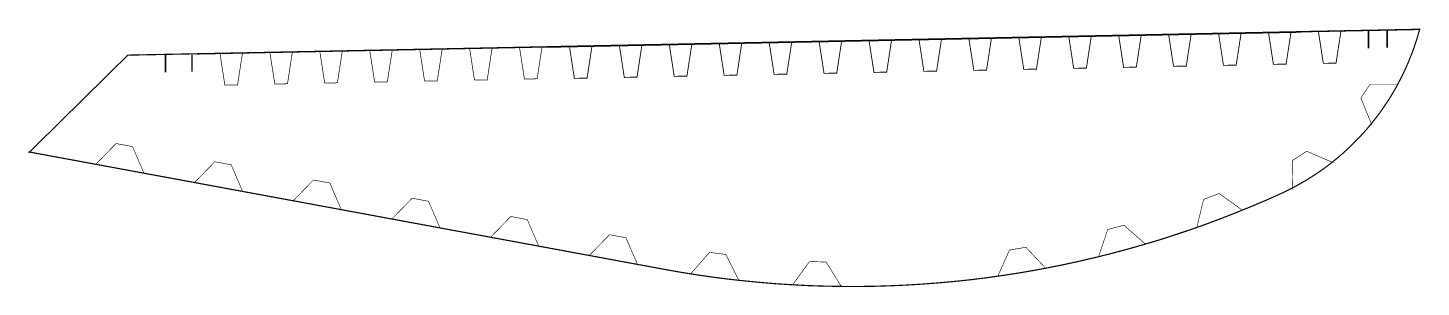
# Model space of a CAD drawing. Header units: millimetres. Extents: x -5 to 14226, y 0 to 2643.
import ezdxf

# ---------------------------------------------------------------- set-up
doc = ezdxf.new("R2010")
doc.units = ezdxf.units.MM

msp = doc.modelspace()

# ---------------------------------------------------------------- linework, layer by layer
at = {"layer": 'fondo', "const_width": 12}
msp.add_lwpolyline([(1, 1379), (6490, 182), (6653, 153), (6816, 127), (6979, 103), (7143, 82), (7307, 64), (7472, 48), (7636, 34), (7801, 24), (7966, 15), (8131, 10), (8296, 7), (8461, 6), (8627, 8), (8792, 13), (8957, 20), (9122, 30), (9286, 42), (9451, 57), (9615, 74), (9779, 94), (9943, 117), (10106, 142), (10269, 170), (10431, 200), (10593, 233), (10754, 268), (10915, 306), (11075, 346), (11235, 389), (11394, 434), (11552, 481), (11709, 532), (11866, 584), (12022, 639), (12177, 697), (12331, 757), (12484, 819), (12636, 883), (12787, 950), (12840, 975), (12892, 1001), (12944, 1028), (12995, 1057), (13046, 1086), (13096, 1117), (13145, 1148), (13193, 1181), (13241, 1215), (13288, 1250), (13334, 1286), (13379, 1323), (13424, 1361), (13467, 1401), (13510, 1441), (13551, 1482), (13592, 1524), (13632, 1567), (13671, 1611), (13709, 1655), (13745, 1701), (13781, 1747), (13816, 1794), (13849, 1842), (13882, 1891), (13913, 1940), (13943, 1990), (13973, 2041), (14000, 2093), (14027, 2145), (14053, 2197), (14077, 2251), (14100, 2304), (14122, 2359), (14143, 2413), (14162, 2468), (14181, 2524), (14197, 2580), (14213, 2637)], dxfattribs=at)
at = {"layer": 'naso', "const_width": 12}
msp.add_lwpolyline([(4, 1369), (1018, 2367)], dxfattribs=at)
at = {"layer": 'piastra t12', "const_width": 12}
msp.add_lwpolyline([(1014, 2365), (1719, 2379)], dxfattribs=at)
at = {"layer": 'piastra t14', "const_width": 14}
for points in [[(12999, 2604), (14219, 2628)], [(1719, 2378), (5319, 2450)]]:
    msp.add_lwpolyline(points, dxfattribs=at)
at = {"layer": 'piastra t17', "const_width": 17}
msp.add_lwpolyline([(5319, 2449), (12999, 2602)], dxfattribs=at)
at = {"layer": 'piatti', "const_width": 16}
for points in [[(13689, 2610), (13689, 2436)], [(13879, 2614), (13879, 2440)], [(1402, 2365), (1402, 2191)], [(1672, 2370), (1672, 2196)]]:
    msp.add_lwpolyline(points, dxfattribs=at)
at = {"layer": 'trapezi'}
for points, const_width in [([(10627, 2555), (10677, 2230), (10807, 2233), (10857, 2559)], 9), ([(11137, 2565), (11187, 2240), (11317, 2243), (11367, 2569)], 9), ([(11647, 2575), (11697, 2251), (11827, 2253), (11877, 2580)], 9), ([(12157, 2585), (12207, 2261), (12337, 2263), (12387, 2590)], 9), ([(12667, 2595), (12717, 2271), (12847, 2274), (12897, 2600)], 9), ([(13177, 2606), (13227, 2281), (13357, 2284), (13407, 2610)], 9), ([(3487, 2413), (3537, 2090), (3667, 2093), (3717, 2418)], 7), ([(3997, 2424), (4047, 2101), (4177, 2103), (4227, 2428)], 7), ([(4507, 2434), (4557, 2111), (4687, 2113), (4737, 2438)], 7), ([(5017, 2444), (5067, 2121), (5197, 2124), (5247, 2449)], 7), ([(5527, 2453), (5577, 2128), (5707, 2131), (5757, 2457)], 9), ([(6037, 2463), (6087, 2138), (6217, 2141), (6267, 2468)], 9), ([(6547, 2473), (6597, 2149), (6727, 2151), (6777, 2478)], 9), ([(7057, 2483), (7107, 2159), (7237, 2161), (7287, 2488)], 9), ([(7567, 2494), (7617, 2169), (7747, 2172), (7797, 2498)], 9), ([(8077, 2504), (8127, 2179), (8257, 2182), (8307, 2508)], 9), ([(8587, 2514), (8637, 2189), (8767, 2192), (8817, 2519)], 9), ([(9097, 2524), (9147, 2200), (9277, 2202), (9327, 2529)], 9), ([(9607, 2534), (9657, 2210), (9787, 2212), (9837, 2539)], 9), ([(10117, 2544), (10167, 2220), (10297, 2223), (10347, 2549)], 9), ([(1957, 2383), (2007, 2060), (2137, 2062), (2187, 2387)], 7), ([(2467, 2393), (2517, 2070), (2647, 2073), (2697, 2398)], 7), ([(2977, 2403), (3027, 2080), (3157, 2083), (3207, 2408)], 7)]:
    msp.add_lwpolyline(points, dxfattribs=dict(at, const_width=const_width))
at = {"layer": 'trapezi fondo', "const_width": 6}
for points in [[(13723, 1653), (13610, 1927), (13705, 2069), (14001, 2069)], [(689, 1252), (896, 1464), (1064, 1433), (1181, 1161)], [(1697, 1066), (1904, 1278), (2072, 1247), (2189, 975)], [(12910, 997), (12915, 1293), (13058, 1385), (13330, 1268)], [(2705, 880), (2912, 1092), (3080, 1061), (3197, 789)], [(3713, 694), (3920, 906), (4088, 875), (4205, 603)], [(11935, 607), (12004, 895), (12163, 954), (12404, 781)], [(4721, 508), (4928, 720), (5096, 689), (5213, 417)], [(10930, 307), (11025, 587), (11190, 631), (11413, 436)], [(5729, 322), (5936, 534), (6104, 503), (6221, 232)], [(6762, 131), (6957, 354), (7125, 333), (7258, 68)], [(9900, 107), (10021, 377), (10189, 406), (10392, 191)], [(7805, 21), (7979, 261), (8149, 255), (8305, 4)]]:
    msp.add_lwpolyline(points, dxfattribs=at)

doc.saveas('drawing.dxf')
